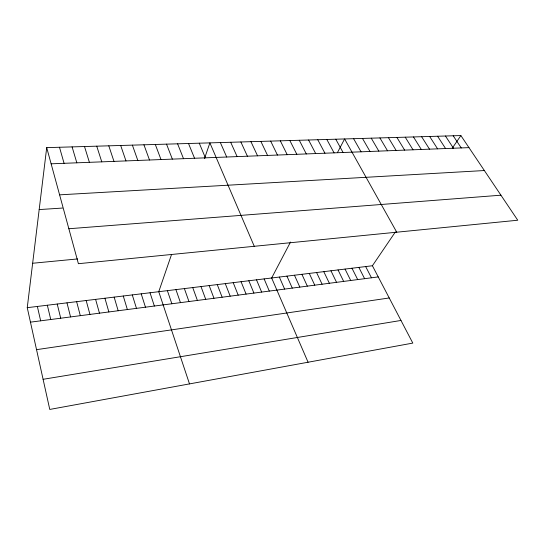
<?xml version="1.0" encoding="UTF-8"?>
<svg xmlns="http://www.w3.org/2000/svg" width="545" height="545" viewBox="0 0 545 545"><rect width="100%" height="100%" fill="white"/><g stroke="black" fill="none" stroke-linecap="round" stroke-linejoin="round"><path stroke-width="0.82" d="M395.377 231.932L372.405 265.749L412.803 343.091L49.765 409.438L27.25 307.673L46.707 147.634L460.866 135.562L517.75 220.228L78.398 263.698L46.707 147.634M171.525 254.522L158.752 291.704L189.503 383.905M204.511 158.527L209.886 142.879L254.263 246.299M290.512 242.041L271.655 277.991L308.075 362.234M337.43 152.634L344.61 138.948L396.74 232.197M452.282 148.192L460.866 135.562M43.096 379.3L400.977 320.453M36.535 349.658L389.232 297.965M30.452 322.156L378.237 276.915M27.25 307.673L372.405 265.749M32.652 263.255L77.663 258.93M68.854 228.743L500.93 195.192M39.172 209.58L62.539 208.054M59.596 194.844L484.362 170.537M51.121 163.813L468.973 147.634M453.202 135.787L461.268 147.933M445.442 136.012L453.474 148.233M437.594 136.236L445.578 148.54M429.651 136.468L437.594 148.846M421.612 136.706L429.508 149.16M413.471 136.945L421.319 149.48M405.235 137.183L413.028 149.8M396.896 137.429L404.635 150.127M388.449 137.674L396.14 150.454M379.906 137.919L387.536 150.788M371.247 138.171L378.823 151.122M362.48 138.43L369.994 151.469M353.603 138.689L361.056 151.81M335.768 139.207L343.091 152.511M326.823 139.465L334.071 152.859M317.755 139.731L324.943 153.213M308.579 140.004L315.691 153.567M365.661 266.566L371.458 277.793M299.28 140.269L306.317 153.935M358.855 267.397L364.612 278.686M289.858 140.549L296.821 154.303M351.981 268.229L357.704 279.585M345.04 269.073L350.721 280.491M280.321 140.821L287.201 154.671M338.029 269.925L343.677 281.411M270.654 141.107L277.453 155.053M330.951 270.783L336.551 282.337M323.798 271.655L329.357 283.271M260.857 141.393L267.575 155.434M316.577 272.534L322.095 284.218M250.938 141.68L257.56 155.822M309.281 273.42L314.751 285.171M301.91 274.312L307.332 286.139M240.876 141.972L247.416 156.211M294.457 275.218L299.839 287.113M230.685 142.272L237.13 156.613M286.936 276.131L292.27 288.094M220.357 142.572L226.7 157.014M279.333 277.058L284.619 289.088M264.121 278.904L269.305 291.084M199.272 143.185L205.41 157.839M256.511 279.83L261.648 292.079M248.827 280.764L253.909 293.087M188.509 143.499L194.545 158.261M241.06 281.704L246.088 294.102M233.212 282.657L238.185 295.131M177.602 143.819L183.522 158.69M225.283 283.618L230.194 296.173M166.532 144.139L172.343 159.12M217.271 284.592L222.128 297.223M209.178 285.58L213.974 298.285M155.311 144.466L161 159.562M200.996 286.568L205.731 299.355M143.935 144.8L149.494 160.005M192.726 287.576L197.399 300.438M184.374 288.591L188.972 301.535M132.387 145.14L137.824 160.462M175.926 289.613L180.463 302.639M120.677 145.481L125.984 160.918M167.383 290.655L171.852 303.763M108.796 145.828L113.966 161.381M150.025 292.76L154.358 306.038M96.744 146.176L101.772 161.851M141.209 293.837L145.461 307.196M132.285 294.92L136.468 308.368M84.509 146.53L89.394 162.335M123.272 296.01L127.373 309.546M72.097 146.898L76.831 162.819M114.15 297.12L118.17 310.745M104.926 298.238L108.871 311.958M59.494 147.266L64.072 163.316M95.607 299.375L99.456 313.177M86.171 300.52L89.939 314.417M76.634 301.678L80.313 315.671M66.98 302.85L70.571 316.938M57.225 304.035L60.72 318.219M47.347 305.234L50.753 319.513M37.36 306.447L40.664 320.828"/></g></svg>
